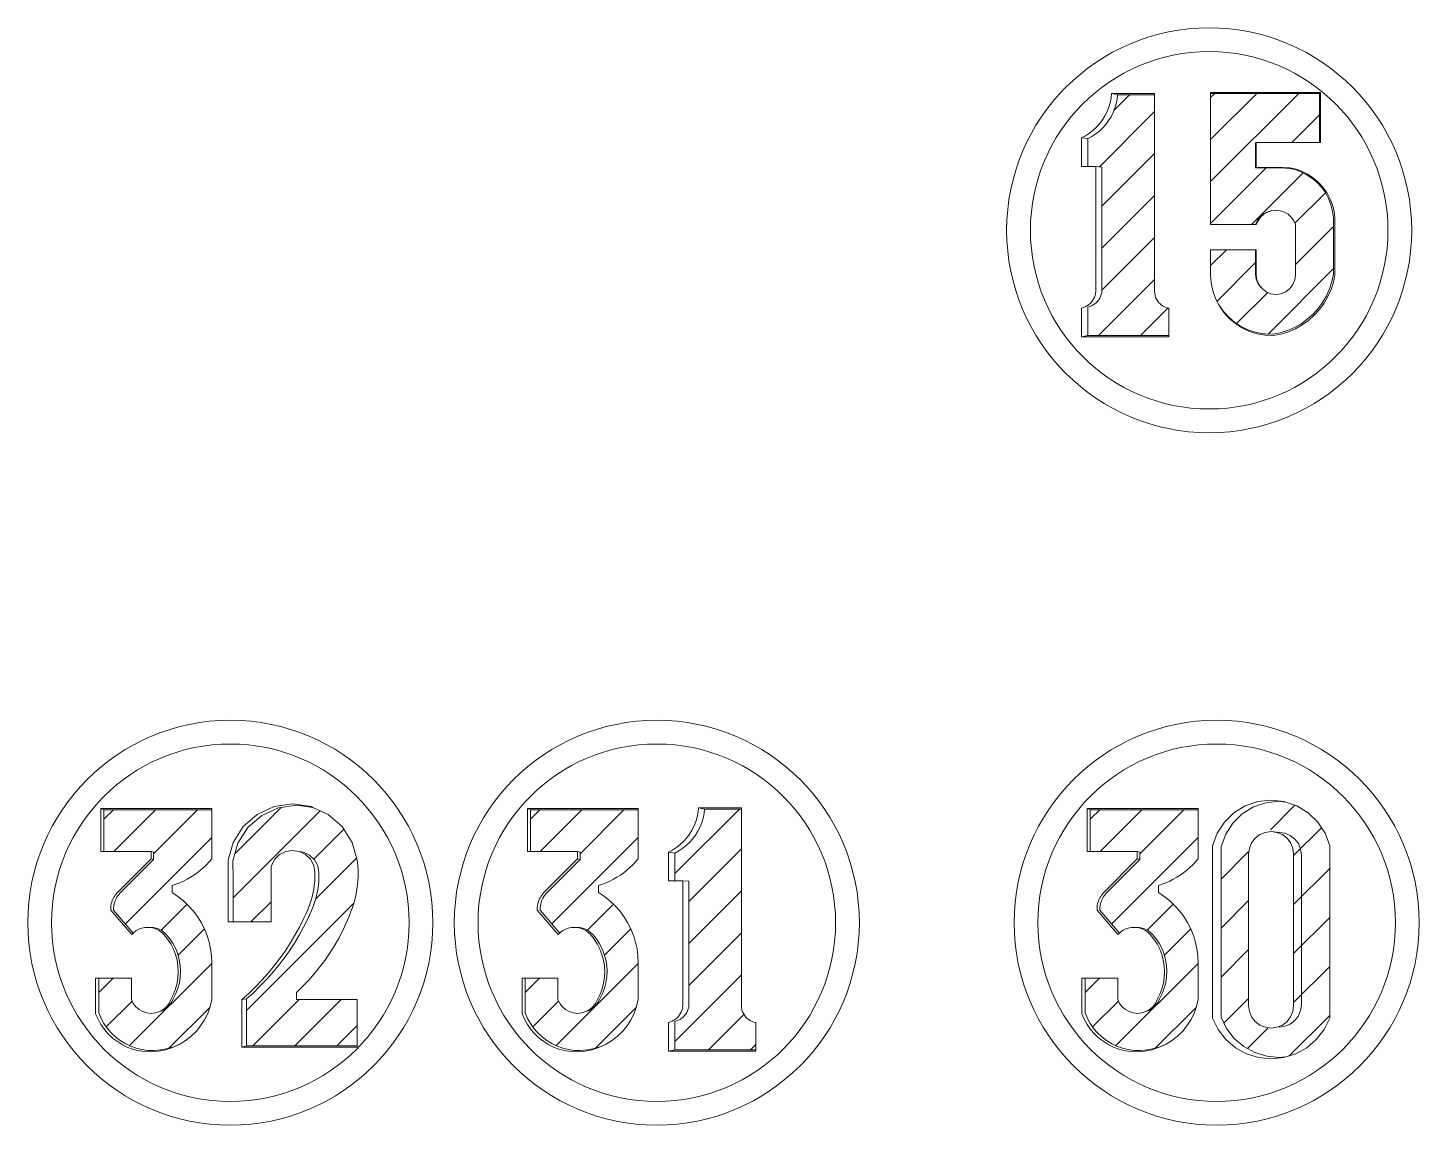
# Model space of a CAD drawing. Header units: inches. Extents: x 352 to 11605, y -941 to 2503.
# Drawn here: x 4808.9 to 4862.8, y 742.5 to 785.1 of the extents above; entities that cross this region are included whole.
import ezdxf

# ---------------------------------------------------------------- set-up
doc = ezdxf.new("R2010")
doc.units = ezdxf.units.IN
doc.header["$MEASUREMENT"] = 0
pattern_1 = [(45, (4354.5797, 1323.5204), (-0.8148213, 0.8148213), [])]

msp = doc.modelspace()

# ---------------------------------------------------------------- hatches: boundary and pattern name
at = {"lineweight": 20}
h = msp.add_hatch(dxfattribs=at)
h.set_pattern_fill('ANSI31', color=256, scale=9.218651)
h.set_pattern_definition(pattern_1)
h.paths.add_polyline_path([(4852.981, 774.218), (4852.911, 774.251), (4852.846, 774.292), (4852.786, 774.34), (4852.732, 774.395), (4852.686, 774.456), (4852.646, 774.523), (4852.615, 774.593), (4852.593, 774.667), (4852.579, 774.743), (4852.574, 774.82), (4852.574, 782.46), (4851.141, 782.46), (4851.119, 782.282), (4851.083, 782.106), (4851.031, 781.933), (4850.965, 781.766), (4850.884, 781.606), (4850.79, 781.453), (4850.683, 781.308), (4850.563, 781.174), (4850.433, 781.05), (4850.292, 780.939), (4850.142, 780.839), (4849.984, 780.754), (4849.984, 779.671), (4850.296, 779.671), (4850.534, 779.654), (4850.534, 774.85), (4850.524, 774.776), (4850.506, 774.703), (4850.481, 774.632), (4850.448, 774.565), (4850.409, 774.501), (4850.363, 774.442), (4850.311, 774.388), (4850.254, 774.34), (4850.192, 774.298), (4850.125, 774.263), (4850.056, 774.235), (4849.984, 774.214), (4849.984, 773.114), (4853.13, 773.114), (4853.13, 774.177), (4853.054, 774.193)])
h = msp.add_hatch(dxfattribs=at)
h.set_pattern_fill('ANSI31', color=256, scale=9.218651)
h.set_pattern_definition(pattern_1)
h.paths.add_polyline_path([(4859.051, 778.868), (4858.876, 779.059), (4858.678, 779.227), (4858.461, 779.368), (4858.229, 779.483), (4858.027, 779.552), (4857.793, 779.602), (4857.515, 779.621), (4856.494, 779.621), (4856.494, 780.609), (4858.968, 780.609), (4858.968, 782.507), (4854.751, 782.507), (4854.751, 777.422), (4856.494, 777.422), (4856.562, 777.574), (4856.659, 777.709), (4856.783, 777.82), (4856.927, 777.903), (4857.085, 777.955), (4857.267, 777.974), (4857.451, 777.955), (4857.611, 777.903), (4857.756, 777.819), (4857.881, 777.706), (4857.979, 777.57), (4858.048, 777.417), (4858.048, 775.474), (4858.022, 775.276), (4857.945, 775.092), (4857.824, 774.934), (4857.666, 774.813), (4857.482, 774.737), (4857.284, 774.711), (4857.087, 774.737), (4856.903, 774.813), (4856.729, 774.946), (4856.595, 775.12), (4856.52, 775.303), (4856.494, 775.498), (4856.494, 776.445), (4854.751, 776.445), (4854.751, 775.474), (4854.772, 775.16), (4854.835, 774.851), (4854.927, 774.587), (4855.067, 774.308), (4855.243, 774.051), (4855.452, 773.819), (4855.69, 773.618), (4855.953, 773.45), (4856.236, 773.318), (4856.534, 773.225), (4856.841, 773.173), (4857.153, 773.162), (4857.444, 773.219), (4857.727, 773.307), (4858, 773.424), (4858.258, 773.57), (4858.5, 773.742), (4858.722, 773.939), (4858.921, 774.158), (4859.096, 774.398), (4859.245, 774.654), (4859.366, 774.925), (4859.457, 775.208), (4859.518, 775.498), (4859.518, 777.422), (4859.517, 777.681), (4859.484, 777.938), (4859.42, 778.189), (4859.325, 778.43), (4859.202, 778.658)])
h = msp.add_hatch(dxfattribs=at)
h.set_pattern_fill('ANSI31', color=256, scale=9.218651)
h.set_pattern_definition([(45, (4162.6902, 1322.6518), (-0.8148213, 0.8148213), [])])
h.paths.add_polyline_path([(4821.634, 747.338), (4819.275, 747.338), (4819.275, 747.616), (4819.515, 747.846), (4819.746, 748.085), (4819.968, 748.334), (4820.178, 748.592), (4820.378, 748.858), (4820.567, 749.132), (4820.744, 749.414), (4820.91, 749.702), (4821.063, 749.998), (4821.205, 750.299), (4821.333, 750.606), (4821.377, 750.725), (4821.449, 750.918), (4821.512, 751.114), (4821.564, 751.313), (4821.606, 751.514), (4821.638, 751.717), (4821.658, 751.922), (4821.668, 752.127), (4821.668, 752.333), (4821.656, 752.538), (4821.634, 752.743), (4821.436, 753.439), (4821.048, 754.05), (4820.503, 754.527), (4819.911, 754.799), (4819.293, 754.888), (4818.584, 754.785), (4817.933, 754.486), (4817.393, 754.014), (4817.009, 753.409), (4816.812, 752.719), (4816.819, 752.003), (4816.819, 750.353), (4818.296, 750.353), (4818.296, 752.521), (4818.435, 752.782), (4818.626, 752.969), (4818.865, 753.088), (4819.129, 753.129), (4819.293, 753.102), (4819.393, 753.088), (4819.397, 753.086), (4819.554, 753.061), (4819.791, 752.943), (4819.98, 752.759), (4820.105, 752.525), (4820.152, 752.265), (4820.152, 752.098), (4820.144, 751.93), (4820.128, 751.764), (4820.104, 751.598), (4820.072, 751.434), (4820.032, 751.271), (4819.984, 751.111), (4819.929, 750.953), (4819.866, 750.798), (4819.796, 750.646), (4819.717, 750.472), (4819.556, 750.152), (4819.383, 749.839), (4819.199, 749.532), (4819.003, 749.232), (4818.796, 748.94), (4818.578, 748.656), (4818.35, 748.38), (4818.112, 748.113), (4817.864, 747.855), (4817.606, 747.606), (4817.339, 747.368), (4817.339, 745.542), (4821.634, 745.542)])
h = msp.add_hatch(dxfattribs=at)
h.set_pattern_fill('ANSI31', color=256, scale=9.218651)
h.set_pattern_definition([(45, (4304.1322, 1296.3358), (-0.8148213, 0.8148213), [])])
h.paths.add_polyline_path([(4836.955, 746.491), (4836.885, 746.524), (4836.82, 746.565), (4836.76, 746.614), (4836.706, 746.669), (4836.659, 746.73), (4836.62, 746.796), (4836.589, 746.867), (4836.566, 746.941), (4836.553, 747.016), (4836.548, 747.093), (4836.548, 754.734), (4835.114, 754.734), (4835.093, 754.555), (4835.057, 754.379), (4835.005, 754.207), (4834.938, 754.04), (4834.858, 753.879), (4834.763, 753.726), (4834.656, 753.582), (4834.537, 753.448), (4834.406, 753.324), (4834.266, 753.212), (4834.116, 753.113), (4833.958, 753.027), (4833.958, 751.945), (4834.27, 751.945), (4834.507, 751.928), (4834.507, 747.124), (4834.497, 747.049), (4834.48, 746.977), (4834.454, 746.906), (4834.422, 746.839), (4834.382, 746.775), (4834.336, 746.716), (4834.285, 746.662), (4834.227, 746.613), (4834.165, 746.571), (4834.099, 746.536), (4834.03, 746.508), (4833.958, 746.488), (4833.958, 745.388), (4837.103, 745.388), (4837.103, 746.451), (4837.028, 746.467)])
h = msp.add_hatch(dxfattribs=at)
h.set_pattern_fill('ANSI31', color=256, scale=10.758676)
h.set_pattern_definition([(45, (4063.1443, 1416.849), (-0.9509416, 0.9509416), [])])
h.paths.add_polyline_path([(4855.156, 753.281), (4855.156, 746.651), (4855.37, 746.216), (4855.668, 745.832), (4856.036, 745.517), (4856.461, 745.282), (4856.924, 745.137), (4857.406, 745.088), (4857.672, 745.114), (4858.051, 745.233), (4858.479, 745.471), (4858.851, 745.789), (4859.152, 746.176), (4859.369, 746.616), (4859.369, 753.311), (4859.188, 753.795), (4858.906, 754.228), (4858.537, 754.588), (4858.097, 754.859), (4857.665, 755.007), (4857.406, 755.036), (4856.898, 754.98), (4856.415, 754.813), (4855.979, 754.545), (4855.613, 754.189), (4855.334, 753.76)])
h.paths.add_polyline_path([(4857.968, 746.685), (4857.226, 746.116), (4856.303, 746.498), (4856.223, 747.106), (4856.223, 753.407), (4856.965, 753.976), (4857.308, 753.834), (4857.699, 753.789), (4857.968, 753.14)], flags=16)
h = msp.add_hatch(dxfattribs=at)
h.set_pattern_fill('ANSI31', color=256, scale=9.218651)
h.set_pattern_definition([(45, (4276.5401, 1296.2594), (-0.8148213, 0.8148213), [])])
h.paths.add_polyline_path([(4815.994, 754.705), (4811.81, 754.705), (4811.81, 753.084), (4813.635, 753.084), (4813.734, 753.055), (4813.734, 752.781), (4812.443, 751.477), (4812.362, 751.384), (4812.327, 751.333), (4812.295, 751.28), (4812.268, 751.225), (4812.244, 751.169), (4812.224, 751.11), (4812.208, 751.051), (4812.196, 750.99), (4812.185, 750.868), (4812.186, 750.806), (4812.945, 749.922), (4812.97, 749.946), (4813.065, 750.014), (4813.168, 750.069), (4813.278, 750.109), (4813.393, 750.134), (4813.51, 750.142), (4813.61, 750.142), (4813.726, 750.134), (4813.839, 750.11), (4813.949, 750.07), (4814.051, 750.016), (4814.145, 749.948), (4814.229, 749.867), (4814.37, 749.694), (4814.492, 749.506), (4814.594, 749.307), (4814.675, 749.099), (4814.733, 748.883), (4814.769, 748.662), (4814.781, 748.438), (4814.771, 748.215), (4814.737, 747.994), (4814.68, 747.778), (4814.601, 747.568), (4814.5, 747.368), (4814.429, 747.22), (4814.329, 747.09), (4814.205, 746.982), (4814.061, 746.902), (4813.965, 746.87), (4813.807, 746.82), (4813.642, 746.803), (4813.477, 746.82), (4813.319, 746.87), (4813.174, 746.951), (4813.048, 747.06), (4812.947, 747.191), (4812.875, 747.341), (4812.875, 748.174), (4811.607, 748.174), (4811.607, 746.819), (4811.698, 746.608), (4811.809, 746.407), (4811.941, 746.219), (4812.091, 746.045), (4812.259, 745.888), (4812.441, 745.749), (4812.637, 745.629), (4812.845, 745.53), (4813.061, 745.453), (4813.284, 745.398), (4813.512, 745.367), (4813.741, 745.359), (4814.018, 745.382), (4814.29, 745.436), (4814.554, 745.521), (4814.749, 745.61), (4814.958, 745.735), (4815.181, 745.906), (4815.382, 746.101), (4815.56, 746.317), (4815.712, 746.553), (4815.836, 746.804), (4815.93, 747.068), (4815.994, 747.341), (4815.994, 748.759), (4815.982, 749.032), (4815.947, 749.303), (4815.889, 749.57), (4815.809, 749.83), (4815.706, 750.084), (4815.582, 750.327), (4815.438, 750.559), (4815.274, 750.778), (4815.093, 750.981), (4814.894, 751.169), (4814.68, 751.339), (4814.453, 751.49), (4814.453, 751.768), (4814.602, 751.817), (4814.748, 751.874), (4814.892, 751.938), (4815.032, 752.009), (4815.168, 752.087), (4815.301, 752.172), (4815.429, 752.263), (4815.553, 752.36), (4815.671, 752.463), (4815.784, 752.572), (4815.892, 752.687), (4815.994, 752.806)])
h = msp.add_hatch(dxfattribs=at)
h.set_pattern_fill('ANSI31', color=256, scale=9.218651)
h.set_pattern_definition([(45, (4293.0874, 1296.2594), (-0.8148213, 0.8148213), [])])
h.paths.add_polyline_path([(4832.541, 754.705), (4828.357, 754.705), (4828.357, 753.084), (4830.182, 753.084), (4830.281, 753.055), (4830.281, 752.781), (4828.99, 751.477), (4828.909, 751.384), (4828.874, 751.333), (4828.843, 751.28), (4828.815, 751.225), (4828.791, 751.169), (4828.771, 751.11), (4828.755, 751.051), (4828.743, 750.99), (4828.732, 750.868), (4828.733, 750.806), (4829.492, 749.922), (4829.517, 749.946), (4829.612, 750.014), (4829.715, 750.069), (4829.826, 750.109), (4829.94, 750.134), (4830.057, 750.142), (4830.157, 750.142), (4830.273, 750.134), (4830.387, 750.11), (4830.496, 750.07), (4830.598, 750.016), (4830.692, 749.948), (4830.776, 749.867), (4830.917, 749.694), (4831.039, 749.506), (4831.141, 749.307), (4831.222, 749.099), (4831.28, 748.883), (4831.316, 748.662), (4831.329, 748.438), (4831.318, 748.215), (4831.284, 747.994), (4831.227, 747.778), (4831.148, 747.568), (4831.048, 747.368), (4830.976, 747.22), (4830.876, 747.09), (4830.752, 746.982), (4830.608, 746.902), (4830.513, 746.87), (4830.354, 746.82), (4830.189, 746.803), (4830.024, 746.82), (4829.866, 746.87), (4829.721, 746.951), (4829.596, 747.06), (4829.495, 747.191), (4829.423, 747.341), (4829.423, 748.174), (4828.155, 748.174), (4828.155, 746.819), (4828.245, 746.608), (4828.357, 746.407), (4828.488, 746.219), (4828.639, 746.045), (4828.806, 745.888), (4828.989, 745.749), (4829.185, 745.629), (4829.392, 745.53), (4829.608, 745.453), (4829.831, 745.398), (4830.059, 745.367), (4830.288, 745.359), (4830.565, 745.382), (4830.837, 745.436), (4831.101, 745.521), (4831.296, 745.61), (4831.506, 745.735), (4831.728, 745.906), (4831.929, 746.101), (4832.107, 746.317), (4832.259, 746.553), (4832.383, 746.804), (4832.478, 747.068), (4832.541, 747.341), (4832.541, 748.759), (4832.53, 749.032), (4832.495, 749.303), (4832.437, 749.57), (4832.356, 749.83), (4832.253, 750.084), (4832.129, 750.327), (4831.985, 750.559), (4831.822, 750.778), (4831.64, 750.981), (4831.441, 751.169), (4831.228, 751.339), (4831, 751.49), (4831, 751.768), (4831.149, 751.817), (4831.296, 751.874), (4831.439, 751.938), (4831.579, 752.009), (4831.716, 752.087), (4831.848, 752.172), (4831.976, 752.263), (4832.1, 752.36), (4832.218, 752.463), (4832.332, 752.572), (4832.439, 752.687), (4832.541, 752.806)])
h = msp.add_hatch(dxfattribs=at)
h.set_pattern_fill('ANSI31', color=256, scale=9.218651)
h.set_pattern_definition([(45, (4314.8102, 1296.2594), (-0.8148213, 0.8148213), [])])
h.paths.add_polyline_path([(4854.264, 754.705), (4850.08, 754.705), (4850.08, 753.084), (4851.905, 753.084), (4852.004, 753.055), (4852.004, 752.781), (4850.713, 751.477), (4850.632, 751.384), (4850.597, 751.333), (4850.566, 751.28), (4850.538, 751.225), (4850.514, 751.169), (4850.494, 751.11), (4850.478, 751.051), (4850.466, 750.99), (4850.455, 750.868), (4850.456, 750.806), (4851.215, 749.922), (4851.24, 749.946), (4851.335, 750.014), (4851.438, 750.069), (4851.548, 750.109), (4851.663, 750.134), (4851.78, 750.142), (4851.88, 750.142), (4851.996, 750.134), (4852.11, 750.11), (4852.219, 750.07), (4852.321, 750.016), (4852.415, 749.948), (4852.499, 749.867), (4852.64, 749.694), (4852.762, 749.506), (4852.864, 749.307), (4852.945, 749.099), (4853.003, 748.883), (4853.039, 748.662), (4853.051, 748.438), (4853.041, 748.215), (4853.007, 747.994), (4852.95, 747.778), (4852.871, 747.568), (4852.77, 747.368), (4852.699, 747.22), (4852.599, 747.09), (4852.475, 746.982), (4852.331, 746.902), (4852.235, 746.87), (4852.077, 746.82), (4851.912, 746.803), (4851.747, 746.82), (4851.589, 746.87), (4851.444, 746.951), (4851.318, 747.06), (4851.218, 747.191), (4851.145, 747.341), (4851.145, 748.174), (4849.877, 748.174), (4849.877, 746.819), (4849.968, 746.608), (4850.08, 746.407), (4850.211, 746.219), (4850.362, 746.045), (4850.529, 745.888), (4850.711, 745.749), (4850.907, 745.629), (4851.115, 745.53), (4851.331, 745.453), (4851.554, 745.398), (4851.782, 745.367), (4852.011, 745.359), (4852.288, 745.382), (4852.56, 745.436), (4852.824, 745.521), (4853.019, 745.61), (4853.229, 745.735), (4853.451, 745.906), (4853.652, 746.101), (4853.83, 746.317), (4853.982, 746.553), (4854.106, 746.804), (4854.2, 747.068), (4854.264, 747.341), (4854.264, 748.759), (4854.253, 749.032), (4854.218, 749.303), (4854.159, 749.57), (4854.079, 749.83), (4853.976, 750.084), (4853.852, 750.327), (4853.708, 750.559), (4853.544, 750.778), (4853.363, 750.981), (4853.164, 751.169), (4852.95, 751.339), (4852.723, 751.49), (4852.723, 751.768), (4852.872, 751.817), (4853.018, 751.874), (4853.162, 751.938), (4853.302, 752.009), (4853.439, 752.087), (4853.571, 752.172), (4853.699, 752.263), (4853.823, 752.36), (4853.941, 752.463), (4854.054, 752.572), (4854.162, 752.687), (4854.264, 752.806)])

# ---------------------------------------------------------------- linework, layer by layer
for p, q in [((4858.968, 782.507), (4858.968, 780.609)), ((4849.984, 780.754), (4849.984, 779.671)), ((4856.521, 780.609), (4856.521, 779.638)), ((4857.284, 777.972), (4857.451, 777.955)), ((4857.451, 777.955), (4857.611, 777.903)), ((4854.751, 777.422), (4856.494, 777.422)), ((4857.611, 777.903), (4857.756, 777.819)), ((4857.756, 777.819), (4857.881, 777.706)), ((4857.881, 777.706), (4857.979, 777.57)), ((4857.979, 777.57), (4858.048, 777.417)), ((4858.048, 777.417), (4858.048, 775.474)), ((4858.022, 775.276), (4857.945, 775.092)), ((4858.048, 775.474), (4858.022, 775.276)), ((4856.903, 774.813), (4856.744, 774.934)), ((4857.087, 774.737), (4856.903, 774.813)), ((4857.284, 774.711), (4857.087, 774.737)), ((4857.482, 774.737), (4857.284, 774.711)), ((4857.666, 774.813), (4857.482, 774.737)), ((4857.824, 774.934), (4857.666, 774.813)), ((4857.945, 775.092), (4857.824, 774.934)), ((4849.984, 773.114), (4853.13, 773.114)), ((4811.692, 754.749), (4811.692, 753.084)), ((4828.239, 754.749), (4828.239, 753.084)), ((4849.962, 754.749), (4849.962, 753.084)), ((4811.81, 754.705), (4811.81, 753.084)), ((4828.357, 754.705), (4828.357, 753.084)), ((4850.08, 754.705), (4850.08, 753.084)), ((4811.692, 753.084), (4811.81, 753.084)), ((4811.81, 753.084), (4813.635, 753.084)), ((4813.635, 753.084), (4813.734, 753.055)), ((4813.734, 753.055), (4813.734, 752.781)), ((4828.239, 753.084), (4828.357, 753.084)), ((4828.357, 753.084), (4830.182, 753.084)), ((4830.182, 753.084), (4830.281, 753.055)), ((4830.281, 753.055), (4830.281, 752.781)), ((4833.958, 753.027), (4833.958, 751.945)), ((4849.962, 753.084), (4850.08, 753.084)), ((4850.08, 753.084), (4851.905, 753.084)), ((4851.905, 753.084), (4852.004, 753.055)), ((4852.004, 753.055), (4852.004, 752.781)), ((4813.965, 746.87), (4813.807, 746.82)), ((4830.513, 746.87), (4830.354, 746.82)), ((4852.235, 746.87), (4852.077, 746.82)), ((4833.958, 745.388), (4837.103, 745.388))]:
    msp.add_line(p, q, dxfattribs=at)
for points in [[(4849.741, 773.067), (4853.13, 773.067), (4853.13, 773.114), (4853.13, 774.177), (4853.054, 774.193), (4852.981, 774.218), (4852.911, 774.251), (4852.846, 774.292), (4852.786, 774.34), (4852.732, 774.395), (4852.686, 774.456), (4852.646, 774.523), (4852.615, 774.593), (4852.593, 774.667), (4852.579, 774.743), (4852.574, 774.82), (4852.574, 782.46), (4852.574, 782.505), (4850.909, 782.505), (4850.888, 782.324), (4850.851, 782.147), (4850.799, 781.973), (4850.731, 781.804), (4850.65, 781.642), (4850.555, 781.487), (4850.446, 781.342), (4850.326, 781.206), (4850.194, 781.081), (4850.052, 780.968), (4849.9, 780.868), (4849.741, 780.781), (4849.741, 779.671), (4849.984, 779.671), (4850.296, 779.671), (4850.296, 774.82), (4850.286, 774.745), (4850.268, 774.671), (4850.243, 774.6), (4850.21, 774.532), (4850.17, 774.468), (4850.123, 774.408), (4850.071, 774.353), (4850.013, 774.305), (4849.951, 774.262), (4849.884, 774.227), (4849.814, 774.198), (4849.741, 774.177), (4849.741, 773.067), (4849.984, 773.114), (4849.984, 774.214), (4850.056, 774.235), (4850.125, 774.263), (4850.192, 774.298), (4850.254, 774.34), (4850.311, 774.388), (4850.363, 774.442), (4850.409, 774.501), (4850.448, 774.565), (4850.481, 774.632), (4850.506, 774.703), (4850.524, 774.776), (4850.534, 774.85), (4850.534, 779.654), (4850.296, 779.671)], [(4849.741, 780.781), (4849.984, 780.754), (4850.142, 780.839), (4850.292, 780.939), (4850.433, 781.05), (4850.563, 781.174), (4850.683, 781.308), (4850.79, 781.453), (4850.884, 781.606), (4850.965, 781.766), (4851.031, 781.933), (4851.083, 782.106), (4851.119, 782.282), (4851.141, 782.46)], [(4850.909, 782.505), (4851.141, 782.46), (4852.574, 782.46)], [(4859.019, 782.552), (4854.751, 782.552), (4854.751, 782.507)], [(4856.521, 777.417), (4854.751, 777.417), (4854.751, 777.422), (4854.751, 782.507), (4858.968, 782.507), (4859.019, 782.552), (4859.019, 780.609), (4858.968, 780.609), (4856.521, 780.609), (4856.494, 780.583), (4856.494, 779.621), (4856.521, 779.638), (4857.551, 779.638), (4857.832, 779.618), (4858.069, 779.568), (4858.273, 779.498), (4858.508, 779.382), (4858.726, 779.239), (4858.926, 779.07), (4859.103, 778.877), (4859.255, 778.665)], [(4856.494, 779.621), (4857.515, 779.621), (4857.793, 779.602), (4858.027, 779.552), (4858.229, 779.483), (4858.461, 779.368), (4858.678, 779.227), (4858.876, 779.059), (4859.051, 778.868), (4859.202, 778.658), (4859.325, 778.43), (4859.42, 778.189), (4859.484, 777.938), (4859.517, 777.681), (4859.518, 777.422), (4859.518, 775.498), (4859.457, 775.208), (4859.366, 774.925), (4859.245, 774.654), (4859.096, 774.398), (4858.921, 774.158), (4858.722, 773.939), (4858.5, 773.742), (4858.258, 773.57), (4858, 773.424), (4857.727, 773.307), (4857.444, 773.219), (4857.153, 773.162), (4856.841, 773.173), (4856.534, 773.225), (4856.236, 773.318), (4855.953, 773.45), (4855.69, 773.618), (4855.452, 773.819), (4855.243, 774.051), (4855.067, 774.308), (4854.927, 774.587)], [(4854.835, 774.851), (4854.927, 774.587), (4854.938, 774.553), (4855.08, 774.272), (4855.258, 774.012), (4855.469, 773.779), (4855.709, 773.575), (4855.974, 773.405), (4856.26, 773.272), (4856.561, 773.178), (4856.871, 773.126), (4857.186, 773.114), (4857.48, 773.172), (4857.766, 773.261), (4858.041, 773.379), (4858.302, 773.526), (4858.546, 773.7), (4858.77, 773.899), (4858.972, 774.121), (4859.149, 774.363), (4859.299, 774.622), (4859.421, 774.895), (4859.513, 775.181), (4859.574, 775.474), (4859.574, 777.417), (4859.573, 777.678), (4859.54, 777.938), (4859.475, 778.191), (4859.38, 778.435), (4859.255, 778.665)], [(4856.623, 775.092), (4856.547, 775.276), (4856.521, 775.474), (4856.521, 776.445), (4856.494, 776.445), (4854.751, 776.445), (4854.751, 775.474), (4854.772, 775.16), (4854.835, 774.851)], [(4856.623, 775.092), (4856.744, 774.934), (4856.715, 774.964), (4856.595, 775.12), (4856.52, 775.303), (4856.494, 775.498), (4856.494, 776.445)], [(4816.631, 750.353), (4816.631, 752.019), (4816.624, 752.743), (4816.822, 753.439), (4817.21, 754.05), (4817.755, 754.527), (4818.412, 754.829), (4819.129, 754.933), (4819.845, 754.829), (4819.911, 754.799), (4820.503, 754.527), (4821.048, 754.05), (4821.436, 753.439), (4821.634, 752.743), (4821.656, 752.538), (4821.668, 752.333), (4821.668, 752.127), (4821.658, 751.922), (4821.638, 751.717), (4821.606, 751.514), (4821.564, 751.313), (4821.512, 751.114), (4821.449, 750.918), (4821.377, 750.725), (4821.333, 750.606), (4821.205, 750.299), (4821.063, 749.998), (4820.91, 749.702), (4820.744, 749.414), (4820.567, 749.132), (4820.378, 748.858), (4820.178, 748.592), (4819.968, 748.334), (4819.746, 748.085), (4819.515, 747.846), (4819.275, 747.616), (4819.275, 747.338), (4821.634, 747.338), (4821.634, 745.542), (4821.634, 745.495), (4817.155, 745.495)], [(4816.819, 750.353), (4816.819, 752.003), (4816.812, 752.719), (4817.009, 753.409), (4817.393, 754.014), (4817.933, 754.486), (4818.584, 754.785), (4819.293, 754.888), (4819.911, 754.799)], [(4833.715, 745.341), (4837.103, 745.341), (4837.103, 745.388), (4837.103, 746.451), (4837.028, 746.467), (4836.955, 746.491), (4836.885, 746.524), (4836.82, 746.565), (4836.76, 746.614), (4836.706, 746.669), (4836.659, 746.73), (4836.62, 746.796), (4836.589, 746.867), (4836.566, 746.941), (4836.553, 747.016), (4836.548, 747.093), (4836.548, 754.734), (4836.548, 754.778), (4834.883, 754.778), (4834.861, 754.598), (4834.824, 754.42), (4834.772, 754.246), (4834.705, 754.078), (4834.624, 753.916), (4834.528, 753.761), (4834.42, 753.615), (4834.3, 753.48), (4834.168, 753.355), (4834.026, 753.242), (4833.874, 753.142), (4833.715, 753.055), (4833.715, 751.945), (4833.958, 751.945), (4834.27, 751.945), (4834.27, 747.093), (4834.26, 747.018), (4834.242, 746.945), (4834.216, 746.874), (4834.183, 746.806), (4834.144, 746.741), (4834.097, 746.681), (4834.045, 746.627), (4833.987, 746.578), (4833.924, 746.536), (4833.857, 746.5), (4833.787, 746.472), (4833.715, 746.451), (4833.715, 745.341), (4833.958, 745.388), (4833.958, 746.488), (4834.03, 746.508), (4834.099, 746.536), (4834.165, 746.571), (4834.227, 746.613), (4834.285, 746.662), (4834.336, 746.716), (4834.382, 746.775), (4834.422, 746.839), (4834.454, 746.906), (4834.48, 746.977), (4834.497, 747.049), (4834.507, 747.124), (4834.507, 751.928), (4834.27, 751.945)], [(4833.715, 753.055), (4833.958, 753.027), (4834.116, 753.113), (4834.266, 753.212), (4834.406, 753.324), (4834.537, 753.448), (4834.656, 753.582), (4834.763, 753.726), (4834.858, 753.879), (4834.938, 754.04), (4835.005, 754.207), (4835.057, 754.379), (4835.093, 754.555), (4835.114, 754.734)], [(4834.883, 754.778), (4835.114, 754.734), (4836.548, 754.734)], [(4857.672, 745.114), (4857.406, 745.088), (4856.924, 745.137), (4856.461, 745.282), (4856.036, 745.517), (4855.668, 745.832), (4855.37, 746.216), (4855.156, 746.651), (4855.156, 753.281), (4855.334, 753.76), (4855.613, 754.189), (4855.979, 754.545), (4856.415, 754.813), (4856.898, 754.98), (4857.406, 755.036), (4857.665, 755.007)], [(4815.181, 745.906), (4815.382, 746.101), (4815.56, 746.317), (4815.712, 746.553), (4815.836, 746.804), (4815.93, 747.068), (4815.994, 747.341), (4815.994, 748.759), (4815.982, 749.032), (4815.947, 749.303), (4815.889, 749.57), (4815.809, 749.83), (4815.706, 750.084), (4815.582, 750.327), (4815.438, 750.559), (4815.274, 750.778), (4815.093, 750.981), (4814.894, 751.169), (4814.68, 751.339), (4814.453, 751.49), (4814.453, 751.768), (4814.602, 751.817), (4814.748, 751.874), (4814.892, 751.938), (4815.032, 752.009), (4815.168, 752.087), (4815.301, 752.172), (4815.429, 752.263), (4815.553, 752.36), (4815.671, 752.463), (4815.784, 752.572), (4815.892, 752.687), (4815.994, 752.806), (4815.994, 754.705)], [(4831.728, 745.906), (4831.929, 746.101), (4832.107, 746.317), (4832.259, 746.553), (4832.383, 746.804), (4832.478, 747.068), (4832.541, 747.341), (4832.541, 748.759), (4832.53, 749.032), (4832.495, 749.303), (4832.437, 749.57), (4832.356, 749.83), (4832.253, 750.084), (4832.129, 750.327), (4831.985, 750.559), (4831.822, 750.778), (4831.64, 750.981), (4831.441, 751.169), (4831.228, 751.339), (4831, 751.49), (4831, 751.768), (4831.149, 751.817), (4831.296, 751.874), (4831.439, 751.938), (4831.579, 752.009), (4831.716, 752.087), (4831.848, 752.172), (4831.976, 752.263), (4832.1, 752.36), (4832.218, 752.463), (4832.332, 752.572), (4832.439, 752.687), (4832.541, 752.806), (4832.541, 754.705)], [(4853.451, 745.906), (4853.652, 746.101), (4853.83, 746.317), (4853.982, 746.553), (4854.106, 746.804), (4854.2, 747.068), (4854.264, 747.341), (4854.264, 748.759), (4854.253, 749.032), (4854.218, 749.303), (4854.159, 749.57), (4854.079, 749.83), (4853.976, 750.084), (4853.852, 750.327), (4853.708, 750.559), (4853.544, 750.778), (4853.363, 750.981), (4853.164, 751.169), (4852.95, 751.339), (4852.723, 751.49), (4852.723, 751.768), (4852.872, 751.817), (4853.018, 751.874), (4853.162, 751.938), (4853.302, 752.009), (4853.439, 752.087), (4853.571, 752.172), (4853.699, 752.263), (4853.823, 752.36), (4853.941, 752.463), (4854.054, 752.572), (4854.162, 752.687), (4854.264, 752.806), (4854.264, 754.705)], [(4857.406, 746.272), (4857.63, 746.302), (4857.839, 746.388), (4858.018, 746.526), (4858.155, 746.705), (4858.241, 746.913), (4858.271, 747.137), (4858.271, 752.959), (4858.241, 753.182), (4858.155, 753.391), (4858.018, 753.57), (4857.839, 753.707), (4857.63, 753.793), (4857.406, 753.823), (4857.096, 753.858), (4856.87, 753.829), (4856.659, 753.741), (4856.478, 753.603), (4856.34, 753.422), (4856.253, 753.211), (4856.223, 752.986), (4856.223, 747.106)], [(4856.223, 747.106), (4856.253, 746.88), (4856.34, 746.67), (4856.478, 746.489), (4856.659, 746.351), (4856.87, 746.263), (4857.096, 746.234), (4857.321, 746.263), (4857.532, 746.351), (4857.713, 746.489), (4857.851, 746.67), (4857.938, 746.88), (4857.968, 747.106), (4857.968, 752.986), (4857.938, 753.211), (4857.851, 753.422), (4857.713, 753.603), (4857.532, 753.741), (4857.321, 753.829), (4857.096, 753.858)], [(4816.631, 750.353), (4816.819, 750.353), (4818.296, 750.353), (4818.296, 752.473), (4818.309, 752.546), (4818.435, 752.782), (4818.626, 752.969), (4818.865, 753.088), (4819.129, 753.129), (4819.293, 753.102), (4819.393, 753.088), (4819.397, 753.086)], [(4813.635, 752.806), (4812.331, 751.49), (4812.25, 751.396), (4812.214, 751.345), (4812.182, 751.291), (4812.154, 751.236), (4812.13, 751.178), (4812.11, 751.12), (4812.094, 751.059), (4812.082, 750.998), (4812.071, 750.875), (4812.072, 750.812), (4812.885, 749.864), (4812.945, 749.922), (4812.97, 749.946), (4813.065, 750.014), (4813.168, 750.069), (4813.278, 750.109), (4813.393, 750.134), (4813.51, 750.142)], [(4813.635, 753.084), (4813.635, 752.806), (4813.734, 752.781), (4812.443, 751.477), (4812.362, 751.384), (4812.327, 751.333), (4812.295, 751.28), (4812.268, 751.225), (4812.244, 751.169), (4812.224, 751.11), (4812.208, 751.051), (4812.196, 750.99), (4812.185, 750.868), (4812.186, 750.806), (4812.945, 749.922)], [(4819.823, 752.782), (4819.948, 752.546), (4819.996, 752.284), (4819.996, 752.115), (4819.988, 751.946), (4819.972, 751.778), (4819.948, 751.61), (4819.915, 751.444), (4819.875, 751.28), (4819.827, 751.118), (4819.771, 750.959), (4819.707, 750.802), (4819.636, 750.649), (4819.557, 750.473), (4819.394, 750.15), (4819.22, 749.834), (4819.034, 749.524), (4818.836, 749.221), (4818.627, 748.926), (4818.407, 748.639), (4818.177, 748.361), (4817.936, 748.091), (4817.685, 747.83), (4817.425, 747.579), (4817.155, 747.338), (4817.155, 745.495), (4817.339, 745.542), (4821.634, 745.542)], [(4819.823, 752.782), (4819.632, 752.969), (4819.397, 753.086), (4819.554, 753.061), (4819.791, 752.943), (4819.98, 752.759), (4820.105, 752.525), (4820.152, 752.265), (4820.152, 752.098), (4820.144, 751.93), (4820.128, 751.764), (4820.104, 751.598), (4820.072, 751.434), (4820.032, 751.271), (4819.984, 751.111), (4819.929, 750.953), (4819.866, 750.798), (4819.796, 750.646), (4819.717, 750.472), (4819.556, 750.152), (4819.383, 749.839), (4819.199, 749.532), (4819.003, 749.232), (4818.796, 748.94), (4818.578, 748.656), (4818.35, 748.38), (4818.112, 748.113), (4817.864, 747.855), (4817.606, 747.606), (4817.339, 747.368)], [(4830.182, 752.806), (4828.878, 751.49), (4828.797, 751.396), (4828.761, 751.345), (4828.729, 751.291), (4828.701, 751.236), (4828.677, 751.178), (4828.657, 751.12), (4828.641, 751.059), (4828.629, 750.998), (4828.618, 750.875), (4828.619, 750.812), (4829.433, 749.864), (4829.492, 749.922), (4829.517, 749.946), (4829.612, 750.014), (4829.715, 750.069), (4829.826, 750.109), (4829.94, 750.134), (4830.057, 750.142)], [(4830.182, 753.084), (4830.182, 752.806), (4830.281, 752.781), (4828.99, 751.477), (4828.909, 751.384), (4828.874, 751.333), (4828.843, 751.28), (4828.815, 751.225), (4828.791, 751.169), (4828.771, 751.11), (4828.755, 751.051), (4828.743, 750.99), (4828.732, 750.868), (4828.733, 750.806), (4829.492, 749.922)], [(4851.905, 752.806), (4850.601, 751.49), (4850.52, 751.396), (4850.484, 751.345), (4850.452, 751.291), (4850.424, 751.236), (4850.4, 751.178), (4850.38, 751.12), (4850.364, 751.059), (4850.352, 750.998), (4850.341, 750.875), (4850.342, 750.812), (4851.155, 749.864), (4851.215, 749.922), (4851.24, 749.946), (4851.335, 750.014), (4851.438, 750.069), (4851.548, 750.109), (4851.663, 750.134), (4851.78, 750.142)], [(4851.905, 753.084), (4851.905, 752.806), (4852.004, 752.781), (4850.713, 751.477), (4850.632, 751.384), (4850.597, 751.333), (4850.566, 751.28), (4850.538, 751.225), (4850.514, 751.169), (4850.494, 751.11), (4850.478, 751.051), (4850.466, 750.99), (4850.455, 750.868), (4850.456, 750.806), (4851.215, 749.922)], [(4813.807, 746.82), (4813.642, 746.803), (4813.477, 746.82), (4813.319, 746.87), (4813.174, 746.951), (4813.048, 747.06), (4812.947, 747.191), (4812.875, 747.341), (4812.875, 748.174), (4811.607, 748.174), (4811.487, 748.174), (4811.487, 746.786), (4811.579, 746.573), (4811.691, 746.37), (4811.824, 746.18), (4811.976, 746.004), (4812.145, 745.846), (4812.33, 745.705), (4812.528, 745.584), (4812.737, 745.484), (4812.955, 745.406), (4813.181, 745.351), (4813.41, 745.32), (4813.642, 745.312), (4813.921, 745.335), (4814.196, 745.39), (4814.463, 745.475), (4814.718, 745.591), (4814.749, 745.61), (4814.958, 745.735), (4815.181, 745.906)], [(4811.607, 748.174), (4811.607, 746.819), (4811.698, 746.608), (4811.809, 746.407), (4811.941, 746.219), (4812.091, 746.045), (4812.259, 745.888), (4812.441, 745.749), (4812.637, 745.629), (4812.845, 745.53), (4813.061, 745.453), (4813.284, 745.398), (4813.512, 745.367), (4813.741, 745.359), (4814.018, 745.382), (4814.29, 745.436), (4814.554, 745.521), (4814.749, 745.61)], [(4830.354, 746.82), (4830.189, 746.803), (4830.024, 746.82), (4829.866, 746.87), (4829.721, 746.951), (4829.596, 747.06), (4829.495, 747.191), (4829.423, 747.341), (4829.423, 748.174), (4828.155, 748.174), (4828.035, 748.174), (4828.035, 746.786), (4828.126, 746.573), (4828.239, 746.37), (4828.372, 746.18), (4828.523, 746.004), (4828.692, 745.846), (4828.877, 745.705), (4829.075, 745.584), (4829.284, 745.484), (4829.502, 745.406), (4829.728, 745.351), (4829.958, 745.32), (4830.189, 745.312), (4830.469, 745.335), (4830.743, 745.39), (4831.01, 745.475), (4831.265, 745.591), (4831.296, 745.61), (4831.506, 745.735), (4831.728, 745.906)], [(4828.155, 748.174), (4828.155, 746.819), (4828.245, 746.608), (4828.357, 746.407), (4828.488, 746.219), (4828.639, 746.045), (4828.806, 745.888), (4828.989, 745.749), (4829.185, 745.629), (4829.392, 745.53), (4829.608, 745.453), (4829.831, 745.398), (4830.059, 745.367), (4830.288, 745.359), (4830.565, 745.382), (4830.837, 745.436), (4831.101, 745.521), (4831.296, 745.61)], [(4852.077, 746.82), (4851.912, 746.803), (4851.747, 746.82), (4851.589, 746.87), (4851.444, 746.951), (4851.318, 747.06), (4851.218, 747.191), (4851.145, 747.341), (4851.145, 748.174), (4849.877, 748.174), (4849.757, 748.174), (4849.757, 746.786), (4849.849, 746.573), (4849.962, 746.37), (4850.094, 746.18), (4850.246, 746.004), (4850.415, 745.846), (4850.6, 745.705), (4850.798, 745.584), (4851.007, 745.484), (4851.225, 745.406), (4851.451, 745.351), (4851.68, 745.32), (4851.912, 745.312), (4852.191, 745.335), (4852.466, 745.39), (4852.733, 745.475), (4852.988, 745.591), (4853.019, 745.61), (4853.229, 745.735), (4853.451, 745.906)], [(4849.877, 748.174), (4849.877, 746.819), (4849.968, 746.608), (4850.08, 746.407), (4850.211, 746.219), (4850.362, 746.045), (4850.529, 745.888), (4850.711, 745.749), (4850.907, 745.629), (4851.115, 745.53), (4851.331, 745.453), (4851.554, 745.398), (4851.782, 745.367), (4852.011, 745.359), (4852.288, 745.382), (4852.56, 745.436), (4852.824, 745.521), (4853.019, 745.61)], [(4817.155, 747.338), (4817.339, 747.368), (4817.339, 745.542)]]:
    msp.add_lwpolyline(points, dxfattribs=at)
for points in [[(4856.521, 777.417), (4856.589, 777.57), (4856.688, 777.706), (4856.812, 777.819), (4856.958, 777.903), (4857.117, 777.955), (4857.284, 777.972), (4857.25, 777.972), (4857.085, 777.955), (4856.927, 777.903), (4856.783, 777.82), (4856.659, 777.709), (4856.562, 777.574), (4856.494, 777.422)], [(4811.81, 754.705), (4815.994, 754.705), (4815.994, 754.749), (4811.692, 754.749)], [(4828.357, 754.705), (4832.541, 754.705), (4832.541, 754.749), (4828.239, 754.749)], [(4850.08, 754.705), (4854.264, 754.705), (4854.264, 754.749), (4849.962, 754.749)], [(4858.851, 745.789), (4858.479, 745.471), (4858.051, 745.233), (4857.672, 745.114), (4857.583, 745.087), (4857.096, 745.037), (4856.608, 745.087), (4856.14, 745.233), (4855.712, 745.471), (4855.34, 745.789), (4855.039, 746.176), (4854.822, 746.616), (4854.822, 753.311), (4855.003, 753.795), (4855.285, 754.228), (4855.654, 754.588), (4856.094, 754.859), (4856.582, 755.027), (4857.096, 755.083), (4857.609, 755.027), (4857.665, 755.007), (4858.097, 754.859), (4858.537, 754.588), (4858.906, 754.228), (4859.188, 753.795), (4859.369, 753.311), (4859.369, 746.616), (4859.152, 746.176)], [(4813.726, 750.134), (4813.61, 750.142), (4813.51, 750.142), (4813.627, 750.134), (4813.741, 750.109), (4813.852, 750.069), (4813.955, 750.014), (4814.05, 749.946), (4814.134, 749.864), (4814.277, 749.689), (4814.4, 749.5), (4814.503, 749.299), (4814.585, 749.088), (4814.644, 748.87), (4814.68, 748.647), (4814.693, 748.421), (4814.682, 748.196), (4814.647, 747.973), (4814.59, 747.754), (4814.51, 747.543), (4814.409, 747.341), (4814.337, 747.191), (4814.236, 747.06), (4814.11, 746.951), (4813.965, 746.87), (4814.061, 746.902), (4814.205, 746.982), (4814.329, 747.09), (4814.429, 747.22), (4814.5, 747.368), (4814.601, 747.568), (4814.68, 747.778), (4814.737, 747.994), (4814.771, 748.215), (4814.781, 748.438), (4814.769, 748.662), (4814.733, 748.883), (4814.675, 749.099), (4814.594, 749.307), (4814.492, 749.506), (4814.37, 749.694), (4814.229, 749.867), (4814.145, 749.948), (4814.051, 750.016), (4813.949, 750.07), (4813.839, 750.11)], [(4830.273, 750.134), (4830.157, 750.142), (4830.057, 750.142), (4830.174, 750.134), (4830.289, 750.109), (4830.399, 750.069), (4830.502, 750.014), (4830.597, 749.946), (4830.682, 749.864), (4830.824, 749.689), (4830.947, 749.5), (4831.05, 749.299), (4831.132, 749.088), (4831.191, 748.87), (4831.227, 748.647), (4831.24, 748.421), (4831.229, 748.196), (4831.195, 747.973), (4831.137, 747.754), (4831.057, 747.543), (4830.956, 747.341), (4830.884, 747.191), (4830.783, 747.06), (4830.658, 746.951), (4830.513, 746.87), (4830.608, 746.902), (4830.752, 746.982), (4830.876, 747.09), (4830.976, 747.22), (4831.048, 747.368), (4831.148, 747.568), (4831.227, 747.778), (4831.284, 747.994), (4831.318, 748.215), (4831.329, 748.438), (4831.316, 748.662), (4831.28, 748.883), (4831.222, 749.099), (4831.141, 749.307), (4831.039, 749.506), (4830.917, 749.694), (4830.776, 749.867), (4830.692, 749.948), (4830.598, 750.016), (4830.496, 750.07), (4830.387, 750.11)], [(4851.996, 750.134), (4851.88, 750.142), (4851.78, 750.142), (4851.897, 750.134), (4852.012, 750.109), (4852.122, 750.069), (4852.225, 750.014), (4852.32, 749.946), (4852.404, 749.864), (4852.547, 749.689), (4852.67, 749.5), (4852.773, 749.299), (4852.855, 749.088), (4852.914, 748.87), (4852.95, 748.647), (4852.963, 748.421), (4852.952, 748.196), (4852.918, 747.973), (4852.86, 747.754), (4852.78, 747.543), (4852.679, 747.341), (4852.607, 747.191), (4852.506, 747.06), (4852.38, 746.951), (4852.235, 746.87), (4852.331, 746.902), (4852.475, 746.982), (4852.599, 747.09), (4852.699, 747.22), (4852.77, 747.368), (4852.871, 747.568), (4852.95, 747.778), (4853.007, 747.994), (4853.041, 748.215), (4853.051, 748.438), (4853.039, 748.662), (4853.003, 748.883), (4852.945, 749.099), (4852.864, 749.307), (4852.762, 749.506), (4852.64, 749.694), (4852.499, 749.867), (4852.415, 749.948), (4852.321, 750.016), (4852.219, 750.07), (4852.11, 750.11)]]:
    msp.add_lwpolyline(points, close=True, dxfattribs=at)
for centre, radius in [((4854.693, 777.198), 7.858), ((4854.693, 777.198), 6.936), ((4816.713, 750.321), 7.858), ((4833.261, 750.321), 7.858), ((4854.983, 750.321), 7.858), ((4816.713, 750.321), 6.936), ((4833.261, 750.321), 6.936), ((4854.983, 750.321), 6.936)]:
    msp.add_circle(centre, radius, dxfattribs=at)

doc.saveas('drawing.dxf')
